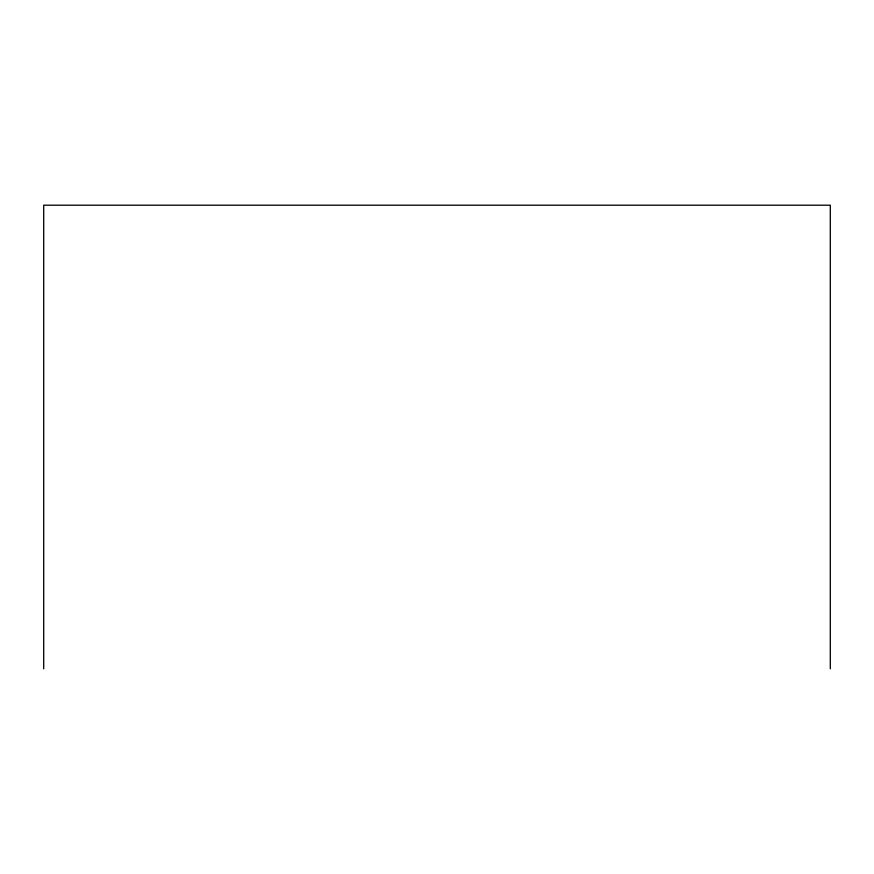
<?xml version="1.0" encoding="UTF-8"?>
<svg xmlns="http://www.w3.org/2000/svg" width="874" height="874" viewBox="0 0 874 874"><rect width="100%" height="100%" fill="white"/><g stroke="black" fill="none" stroke-linecap="round" stroke-linejoin="round"><path stroke-width="1.31" d="M830.3 668.796L830.3 205.204L43.7 205.204L43.7 668.796"/></g></svg>
